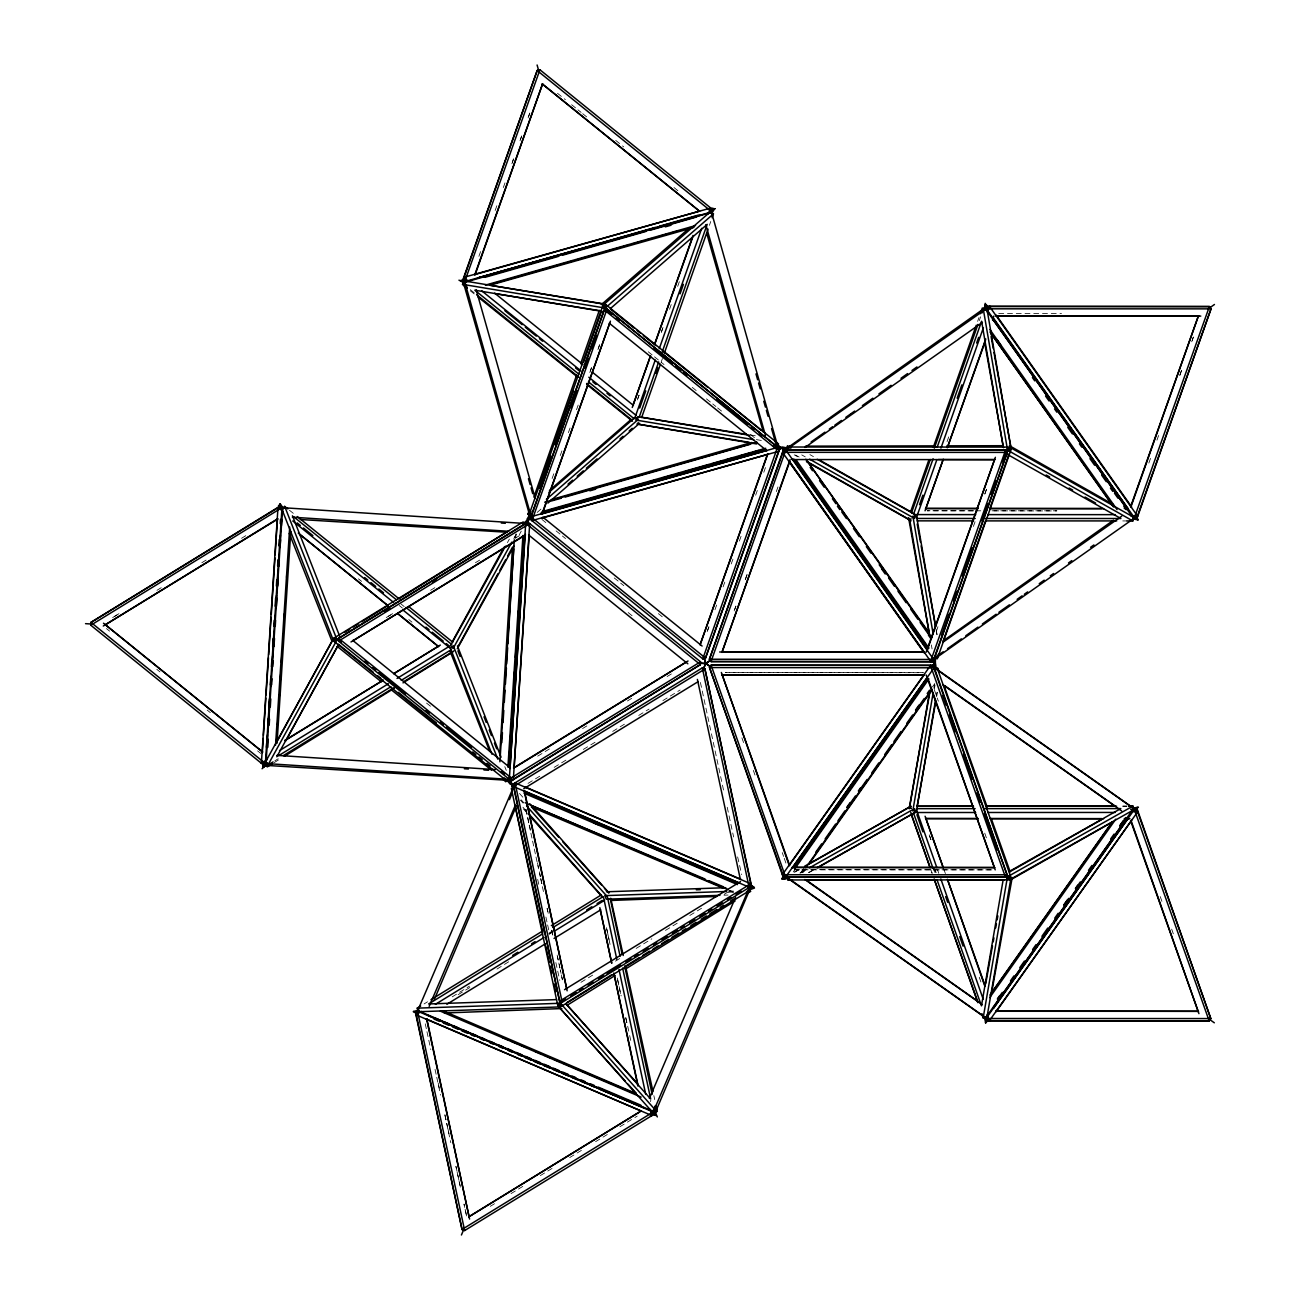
<?xml version="1.0" encoding="UTF-8"?>
<svg xmlns="http://www.w3.org/2000/svg" width="1300" height="1300" viewBox="0 0 1300 1300"><rect width="100%" height="100%" fill="white"/><g stroke="black" fill="none" stroke-linecap="round" stroke-linejoin="round"><path stroke-width="0.75" stroke-dasharray="5 3.75" d="M515.775 537.826L516.035 533.78M933.839 688.171L934.538 684.174M936.244 696.264L936.926 692.266M934.326 689.065L935.041 685.067M936.715 696.28L937.43 692.283M661.326 332.134L663.358 326.398L661.408 332.215M661.082 362.359L662.431 358.556M709.41 225.322L710.742 221.52M708.858 626.925L706.826 632.661L708.874 626.941M745.274 579.442L747.305 573.722M776.311 491.628L778.342 485.891M977.616 321.376L978.965 317.558M979.29 320.596L980.623 316.794M947.034 441.642L949.065 435.923M936.292 631.459L938.324 625.722M973.391 526.451L975.423 520.715M984.864 493.984L986.895 488.264M1148.842 463.109L1150.874 457.372M1156.935 440.196L1158.966 434.46M1179.88 375.277L1181.895 369.558M478.904 256.311L480.935 250.591M495.17 210.486L497.201 204.766M503.311 187.59L505.343 181.854M552.11 478.497L554.158 472.761M560.251 455.585L562.283 449.849M568.392 432.673L570.424 426.952M576.517 409.76L578.549 404.04M669.549 309.319L671.58 303.582M677.674 286.406L679.721 280.67M714.967 609.765L716.999 604.029M723.109 586.852L725.14 581.133M731.234 563.94L733.281 558.22M739.375 541.028L741.406 535.308M755.641 495.219L757.673 489.483M763.783 472.306L765.814 466.586M745.436 579.378L747.467 573.658M984.799 494.016L986.83 488.28M1179.75 375.326L1181.781 369.606M650.325 1101.571L650.845 1100.336M519.317 534.722L521.251 531.18M507.406 542.636L509.372 539.094M513.809 538.541L515.759 534.999M514.378 537.859L516.327 534.316M793.276 871.861L795.6 868.562M801.158 871.91L803.481 868.611M801.775 871.975L804.115 868.66M932.441 686.904L934.781 683.605M802.23 872.69L804.57 869.391M802.864 872.739L805.204 869.44M537.176 512.411L541.759 508.414M548.795 934.034L552.224 931.905M452.221 996.856L469.446 986.164M496.99 969.053L509.048 961.561M274.154 762.629L281.027 758.371M156.975 590.314L163.881 586.056M201.841 562.705L208.748 558.464M241.54 538.298L248.446 534.04M430.576 590.298L437.483 586.056M475.442 562.705L482.349 558.464M515.141 538.281L522.048 534.04M537.696 756.161L549.77 748.735M582.562 728.553L589.469 724.311M627.429 700.96L634.335 696.719M667.128 676.553L674.034 672.295M424.109 1003.909L427.538 1001.796M549.331 934.245L552.793 932.116M274.804 760.841L278.233 758.729M528.028 783.396L540.134 775.97M554.174 767.358L566.247 759.947M583.326 749.434L595.579 741.926M612.706 731.396L624.812 723.954M638.722 715.423L649.074 709.069M662.886 700.586L680.111 690.008M548.925 933.14L552.273 931.076M458.12 994.663L470.421 987.139M580.938 982.329L593.06 974.886M615.452 961.139L622.44 956.849M636.155 948.415L651.82 938.811M665.486 930.394L677.739 922.886M689.829 915.46L701.935 908.034M724.165 894.351L731.055 890.11M490.279 1206.335L497.218 1202.078M511.046 1193.595L523.153 1186.169M540.329 1175.606L552.533 1168.115M569.66 1157.585L581.913 1150.078M595.546 1141.693L607.831 1134.169M619.921 1126.726L637.211 1116.115M794.82 872.154L800.085 869.164M800.637 873.015L807.674 869.034M809.071 872.592L814.352 869.586M794.121 872.154L799.37 869.212M799.906 873.064L806.894 869.131M800.832 872.69L806.081 869.733M808.372 872.609L813.621 869.651M728.26 892.222L732.306 892.076M729.398 891.215L733.46 891.069M724.019 895.196L728.065 895.05M973.749 510.802L927.079 510.786L977.697 510.851M975.764 510.802L981.858 510.802M991.998 510.802L1056.916 510.819M1122.761 520.926L1126.791 520.942M922.188 672.523L725.416 672.474L923.812 672.701M1122.68 806.179L1126.71 806.179M1122.924 806.146L1126.954 806.146M794.365 869.814L993.167 869.862L794.771 869.635M998.741 313.56L1061.499 313.625M993.883 510.868L1056.64 510.933M750.392 434.98L756.389 435.955M756.389 439.628L762.385 440.619M728.764 890.516L736.222 893.669M729.739 890.354L733.46 891.946M801.759 454.902L805.253 456.869M794.219 454.821L797.712 456.788M809.884 454.61L813.426 456.609M795.616 455.049L799.142 457.048M470.308 289.656L475.02 293.459M470.308 290.794L475.036 294.596M557.472 93.275L565.386 99.678M571.642 104.731L576.371 108.566M577.947 109.834L581.1 112.385M582.725 113.701L587.454 117.536M615.729 140.4L623.707 146.884M673.969 187.525L678.697 191.344M648.212 351.748L652.925 355.566M654.501 356.834L664.024 364.553M692.283 387.4L697.011 391.219M706.452 398.856L711.181 402.691M712.758 403.959L715.894 406.51M717.633 407.924L722.361 411.759M750.539 434.525L755.251 438.344M541.938 519.447L546.666 523.266M556.108 530.904L560.836 534.722M562.413 536.006L565.549 538.558M600.194 566.572L604.906 570.391M614.234 577.915L619.076 581.847M620.653 583.131L623.805 585.666M658.385 613.633L663.163 617.516M628.192 612.576L632.921 616.411M289.412 510.201L294.125 514.004M400.985 603.947L404.186 606.548M399.23 605.491L402.447 608.108M358.442 578.841L361.595 581.376M408.785 619.548L411.97 622.148M426.562 703.089L431.291 706.908M106.438 628.582L109.59 631.134M156.812 669.337L159.965 671.889M207.188 710.092L210.34 712.644M257.579 750.864L260.715 753.399M519.512 793.488L523.559 798.005M520.358 800.117L523.071 803.14M523.477 809.006L526.175 812.029M521.202 799.825L523.884 802.847M522.925 807.219L526.971 811.769M504.79 766.642L506.269 770.413M944.044 869.733L945.392 873.551M934.586 868.725L935.935 872.544M930.767 869.505L932.133 873.307L930.865 869.456M934.684 868.693L936.033 872.495M1160.25 896.61L1162.265 902.346M1171.674 929.11L1173.689 934.846M934.326 689.731L938.356 701.204M984.734 833.138L986.749 838.874M979.258 977.259L981.273 982.995M933.335 868.465L934.667 872.267M741.91 737.88L743.925 743.616M753.334 770.38L755.349 776.116M782.242 852.605L783.575 856.424M784.258 858.341L786.273 864.077M653.851 1095.624L654.712 1099.572M537.68 879.385L538.98 885.316M545.903 917.036L547.202 922.967M547.641 924.95L548.941 930.898M555.864 962.601L559.764 980.444M700.424 682.484L723.824 791.44M727.236 807.284L733.622 837.005M737.636 856.928L741.715 874.64M607.506 932.539L606.239 926.591L610.09 944.417M607.929 934.521L610.058 944.434M617.663 980.119L621.043 995.979M625.706 1017.786L626.974 1023.734M617.337 978.087L621.156 995.914M625.852 1017.705L629.249 1033.549M629.671 1035.531L630.955 1041.479M526.045 809.315L527.312 815.262M527.735 817.245L529.003 823.176M529.425 825.159L530.692 831.106M537.452 862.826L538.736 868.774M540.426 876.704L539.159 870.756L540.264 876.785M540.849 878.686L542.116 884.634M547.186 908.424L548.454 914.371L547.072 908.472M551.834 930.231L552.679 934.196M525.801 809.429L528.775 823.29M529.197 825.273L530.481 831.22M530.904 833.202L532.188 839.134M532.61 841.116L533.878 847.064M534.316 849.046L535.584 854.994M536.006 856.976L538.574 868.855M540.702 878.767L541.97 884.699M542.392 886.681L543.676 892.629M551.769 930.264L553.459 938.194M438.214 1083.144L439.481 1089.091M444.974 1114.864L447.509 1126.759M447.931 1128.741L449.199 1134.689M455.975 1166.409L458.933 1180.286M459.355 1182.269L460.622 1188.216L455.91 1166.441M425.262 1023.815L426.53 1029.746M426.969 1031.729L430.788 1049.555M435.045 1069.364L436.329 1075.311M436.751 1077.294L440.586 1095.12M444.844 1114.929L450.791 1142.668M936.146 629.655L937.219 635.635M931.369 644.946L932.068 648.928M936.292 630.76L936.975 634.741M513.565 159.039L511.534 164.775L513.467 158.941M521.674 136.094L519.642 141.83L521.609 136.045M529.766 113.165L527.751 118.901L529.734 113.133M591.484 367.819L589.452 373.555L591.435 367.77M599.592 344.874L597.561 350.61L599.56 344.858M639.031 395.216L637 400.952L639.048 395.216M735.832 606.174L733.817 611.91L735.93 606.141M1193.368 337.09L1191.352 342.826L1193.335 337.106M118.999 613.665L112.093 617.906L119.015 613.681M392.6 613.649L385.694 617.906L392.649 613.697M930.898 839.572L928.866 833.836L930.865 839.589M938.779 873.291L937.43 869.472L938.827 873.242M558.188 959.969L556.92 954.021L558.155 959.985M559.878 967.899L558.61 961.951L559.845 967.899M562.413 979.778L560.3 969.881L562.396 979.794M466.554 1215.971L464.003 1204.076L466.554 1215.971"/><path stroke-width="1.5" d="M266.484 747.207L266.971 739.148M267.832 725.043L268.206 718.997M268.954 706.908L269.441 698.847M270.319 684.742L270.676 678.697M271.424 666.608L271.798 660.562M272.659 646.457L273.162 638.398M273.894 626.308L274.267 620.262M275.129 606.158L275.632 598.097M276.38 586.008L276.738 579.962M277.615 565.858L277.989 559.812M278.85 545.707L279.224 539.663M280.215 523.543L280.459 519.512M267.816 747.289L268.304 739.229M269.181 725.124L269.539 719.079M270.286 706.989L270.79 698.929M271.651 684.824L272.025 678.779M272.756 666.689L273.13 660.644M273.991 646.539L274.495 638.479M275.243 626.389L275.6 620.344M276.477 606.239L276.965 598.179M277.713 586.089L278.086 580.044M278.947 565.939L279.321 559.894M280.183 545.789L280.556 539.744M281.418 525.639L281.791 519.594M276.559 740.951L277.062 732.875M277.55 724.799L278.184 714.707M278.801 704.616L279.419 694.509M280.166 682.403L280.654 674.326M281.401 662.204L281.889 654.128M282.766 640.006L283.14 633.945M284.001 619.808L284.375 613.762M286.601 577.411L286.845 573.381M499.736 754.731L512.379 548.795M501.816 742.69L502.434 732.599M503.067 722.508L503.799 710.401M504.302 702.325L505.05 690.202M505.424 684.141L506.415 667.989M506.659 663.959L507.65 647.806M507.894 643.776L513.727 548.876M508.983 762.174L509.73 750.084M510.218 742.024L510.835 731.949M511.582 719.859L512.086 711.799M512.817 699.709L513.321 691.649M514.183 677.544L514.556 671.499M515.418 657.394L515.791 651.349M516.783 635.229L517.026 631.199M518.017 615.079L518.261 611.049M263.152 767.341L263.396 763.587L263.12 767.293L266.841 763.783L263.104 767.341M279.841 507.715L280.069 503.913M511.095 779.512L510.868 783.25L511.079 779.464M527.54 523.64L527.784 519.837L531.424 518.814M283.449 508.869L280.069 506.09L90.968 622.408L90.789 625.235L263.526 765.001L266.955 762.889M280.312 506.317L90.968 622.391L263.477 761.946L263.283 764.774L266.727 762.678M528.028 522.242L338.683 638.316L338.504 641.144L511.241 780.926L700.342 664.625L700.521 661.798L527.784 522.015L338.683 638.316L338.504 641.144L527.605 524.842L527.784 522.015M511.192 777.871L510.997 780.699L700.342 664.625L700.521 661.798L511.192 777.871L338.683 638.316M90.968 622.408L90.789 625.219L279.89 508.918L280.069 506.09M261.381 763.23L265.606 763.734L261.381 763.23L277.989 507.374L282.214 507.861M262.308 752.602L263.234 738.481M263.445 735.264L265.85 698.1M266.061 694.964L268.466 657.735M268.678 654.68L271.082 617.37M271.294 614.38L274.95 557.976M275.145 554.791L277.501 518.456M280.215 507.747L280.475 503.977M263.51 767.358L263.754 763.604M265.379 763.49L281.986 507.634M266.662 747.614L267.491 734.695M268.011 726.619L268.661 716.528M269.279 707.314L269.977 696.345M270.627 686.254L271.294 676.163M271.895 667.03L272.594 655.98M273.195 646.88L273.91 635.781M274.511 626.73L275.21 615.599M275.811 606.58L276.526 595.416M277.111 586.446L277.842 575.234M278.428 566.296L279.142 555.051M279.662 546.975L280.459 534.869M280.979 526.793L281.499 518.716M508.462 779.334L265.996 763.539L282.604 507.683L283.936 507.764M275.551 745.144L289.705 527.15M277.03 743.21L290.777 531.278M499.899 761.784L514.312 539.76M507.91 767.163L522.957 535.47M509.259 767.244L524.29 535.551M509.324 779.383L525.704 523.299L529.929 523.786M510.023 768.528L514.166 704.844M514.345 701.903L525.216 534.381M527.93 523.656L528.19 519.886L524.404 523.429M511.469 779.529L511.225 783.266L507.942 779.301M529.701 523.559L513.321 779.642L509.096 779.155M514.117 767.553L529.214 534.641M786.809 450.06L787.345 446.209L791.391 446.192M985.595 304.428L987.773 307.483L985.644 304.444L984.929 309.498L985.693 304.411M984.474 308.474L985.205 303.322M934.635 663.471L935.35 668.606L935.415 658.385M787.247 450.872L787.8 447.021L1009.499 447.086L1133.389 517.075L1132.836 520.942L1126.791 520.942M817.212 459.306L915.07 514.589L914.517 518.456L809.673 459.209M1132.836 520.942L1008.946 450.954L1009.499 447.086M909.415 808.567L929.679 690.934M933.108 693.046L912.795 810.972L916.614 810.209L935.545 700.261M1003.145 879.921L981.451 1005.842L937.024 879.759M933.465 668.996L937.284 668.233L1011.026 877.549L986.992 1017.12L983.174 1017.884L1007.208 878.329L1005.875 874.526M909.139 808.633L929.776 692.949M935.642 702.293L917.101 806.26L973.538 806.227M985.709 983.856L992.485 945.864M993.2 941.866L993.915 937.869M995.702 927.875L996.417 923.877M997.133 919.88L997.847 915.883M991.575 993.2L1012.212 877.516M531.342 516.067L527.898 514.28L529.23 510.477M533.894 497.136L576.599 375.18M580.613 363.74L599.3 310.391M539.484 488.524L550.875 456.007M554.889 444.519L573.641 390.959M583.7 362.261L601.12 312.52M655.688 373.441L657.686 367.721M463.157 279.955L537.176 70.525L539.906 69.761L712.644 209.544L711.295 213.346M475.085 274.852L542.636 83.72L474.841 274.625M712.091 217.717L713.44 213.915L709.979 212.111L602.956 305.24L529.133 514.605L532.594 516.409M530.27 519.317L604.289 309.887L607.019 309.124L779.512 448.663L705.494 658.092L702.764 658.856L530.026 519.074L604.305 309.887L607.019 309.124L779.756 448.906L705.494 658.092L702.764 658.856L776.783 449.442L779.512 448.663M570.846 407.908L576.875 390.78M584.935 367.949L588.299 358.426M591.646 348.92L596.342 335.595M605.069 310.846L606.418 307.044L713.44 213.915M542.197 514.215L609.749 323.082M632.255 407.452L650.488 355.842M654.55 344.37L693.046 235.43M548.974 492.326L635.017 417.462L655.216 360.132M659.262 348.676L701.707 228.296M639.697 408.07L645.742 390.942M680.062 293.849L683.426 284.326M708.321 213.882L709.67 210.08L714.642 208.682L711.945 213.135M711.051 213.119L712.4 209.3M639.129 417.349L658.678 361.936M662.041 352.381L707.184 224.364L610.577 308.425M641.615 417.56L660.416 364.26M664.446 352.852L708.061 229.141M767.601 453.765L700.05 644.898L767.829 453.993M783.803 449.832L1005.615 450.076L1007.24 452.4L932.847 661.781L711.051 661.538L709.41 659.23L783.331 450.027L1005.615 450.076L1007.24 452.4L933.319 661.586L711.035 661.538L709.41 659.23L783.12 451.734M711.035 661.538L784.956 452.335L783.331 450.027M790.091 459.566L721.939 652.405L789.847 461.305M910.553 511.956L928.671 460.493M933.367 447.151L976.284 325.179M980.298 313.755L982.312 308.035L986.131 308.799M911.511 512.834L930.296 459.55M934.326 448.126L977.941 324.399M981.971 312.991L983.304 309.173L987.123 309.952L1011.124 449.41L937.316 658.775L933.498 658.011M913.559 514.231L933.091 458.802M937.121 447.346L981.597 321.23L1003.242 447.054M985.774 310.31L987.106 306.491L1209.39 306.556L1211.031 308.864L1137.11 518.066L1133.064 518.066M919.523 504.709L922.886 495.186M957.158 398.206L961.854 384.881M976.641 343.054L978.656 337.35M987.399 312.618L988.748 308.815L987.106 306.491M935.61 626.762L916.695 516.913L936.91 459.582M940.94 448.11L983.385 327.73M925.048 510.786L943.264 459.241L925.73 508.885M985.774 338.959L947.31 447.785L985.481 340.697M992.517 319.865L993.866 316.046M927.241 650.146L994.711 459.209M941.557 635.164L948.935 614.234M953.631 600.909L956.995 591.386M962.358 576.16L972.416 547.609M981.809 520.959L987.854 503.831M991.201 494.309L995.914 480.984M1002.609 461.955L1007.305 448.63L983.304 309.173M937.316 657.654L938.665 653.835M943.361 640.494L985.595 520.439M989.625 508.999L1009.076 453.733M1131.033 506.61L1198.486 315.689L1130.578 506.789M462.914 279.711L537.176 70.525L539.906 69.761L465.644 278.931L462.914 279.711L466.294 282.49M530.026 519.074L532.756 518.294L607.019 309.124M541.97 513.988L610.415 321.165M632.938 405.535L650.553 355.908M654.631 344.451L692.575 237.543M986.229 310.115L987.577 306.312L1209.39 306.556L1211.015 308.864L1136.639 518.261L1132.609 518.261M926.12 652.226L995.377 457.308M932.847 661.781L931.222 659.474L1005.615 450.076M1136.639 518.261L1134.997 515.954L1209.39 306.556M559.699 1005.111L559.016 1006.752L561.08 1001.845M655.736 1111.467L655.216 1112.703L750.003 888.989L749.499 890.224M509.421 799.63L511.794 794.008M434.2 999.83L516.425 805.773M748.605 889.346L749.141 888.127L653.445 1111.467L417.739 1010.555L418.259 1009.32M512.915 788.434L513.435 787.199L417.739 1010.555M653.445 1111.467L653.965 1110.233M749.466 887.331L513.484 786.549L515.352 782.73M415.919 1014.812L417.788 1010.977L415.919 1014.812L651.918 1115.579M461.419 1235L463.515 1230.092M651.625 1115.725L653.494 1111.89M749.174 887.477L751.043 883.642M429.163 1006.362L515.369 805.188M649.383 1098.451L735.589 897.26M277.404 740.854L331.727 641.599M285.87 740.789L338.406 644.849L276.819 756.779M452.497 641.355L504.043 547.186M458.185 646.376L497.965 573.706M499.899 570.164L505.733 559.536M507.666 555.994L512.525 547.121M525.639 524.924L523.169 521.934L333.808 638.202L265.428 762.076L267.914 765.082L273.081 761.914M267.914 765.082L336.277 641.209L333.808 638.202M505.44 546.195L450.613 645.531L453.099 648.538L511.843 542.1M457.275 648.798L513.923 546.163M710.206 212.469L712.839 208.033M464.441 281.109L462.442 284.456L467.171 288.259M528.222 519.935L530.871 515.499L528.206 519.967L531.83 518.879M467.171 287.121L464.019 284.586L466.017 281.239L605.686 304.476L778.538 443.934L776.555 447.281M464.019 284.586L603.688 307.808L605.686 304.476M526.906 519.415L529.571 514.93M932.002 666.575L934.212 663.488L932.035 660.4M1135.745 810.339L1137.955 807.251L1132.885 808.226M782.925 874.949L709.508 667.55L711.133 665.242L933.416 665.291L1007.061 874.786L1005.42 877.094L783.153 877.045L709.508 667.55L711.149 665.242L932.961 665.486L1007.061 874.786L1005.42 877.094L785.622 876.85M782.34 874.721L930.508 665.486L934.229 667.599L785.606 877.045L782.779 874.526M789.051 865.67L923.959 675.171M783.153 877.045L784.778 874.737L711.133 665.242M792.334 867.977L927.225 677.495M793.878 867.75L927.842 678.129M796.835 864.5L816.628 836.469M818.951 833.17L872.528 757.299M874.851 754L894.644 725.969M896.967 722.67L926.087 681.444M794.95 868.514L928.915 678.892M846.674 807.495L850.167 802.539M858.341 790.969L860.681 787.67M915.541 710.011L919.035 705.055M927.209 693.501L929.549 690.186M815.783 852.134L821.616 843.879M825.11 838.923L835.608 824.054M837.947 820.739L844.935 810.826M847.275 807.528L855.449 795.957M858.943 791.001L867.116 779.431M871.78 772.834L878.784 762.905M884.617 754.65L891.605 744.738M893.945 741.439L900.949 731.51M906.783 723.255L912.616 715M916.11 710.044L924.284 698.474M805.74 867.734L931.791 689.309M808.697 864.484L930.036 692.624M989.82 995.15L1112.378 821.697M991.315 993.509L1112.654 821.665M989.739 997.587L1115.79 819.163M997.36 998.985L999.684 995.686M1063.757 904.995L1067.251 900.055M1075.409 888.501L1077.733 885.202M1119.674 825.858L1123.168 820.901M997.669 998.985L1002.333 992.388M1010.474 980.85L1013.967 975.894M1019.785 967.655L1024.449 961.057M1032.606 949.52L1036.1 944.564M1041.918 936.325L1047.735 928.07M1054.722 918.174L1058.216 913.234M1064.034 904.979L1068.697 898.381M1075.685 888.485L1080.349 881.888M1088.49 870.35L1091.984 865.41M1110.622 839.02L1114.116 834.064M1119.934 825.825L1125.751 817.57M787.962 878.41L786.89 877.63L985.627 1017.884L1133.568 808.486L1132.479 807.706M992.94 1008.004L1126.856 818.35M986.066 1018.501L989.788 1020.63L986.066 1018.501L1134.689 809.071M993.525 1008.426L1127.701 818.951M1133.112 809.071L1137.142 809.071L1210.788 1018.566L1209.163 1020.874L986.895 1020.825L988.52 1018.501L987.188 1014.699M989.333 1020.825L1137.971 811.379M996.06 1011.758L1131.666 820.267M985.985 1016.811L987.334 1020.63L1209.163 1020.874L1210.788 1018.566L1136.704 809.266L1130.642 809.25M709.508 667.55L931.32 667.794L932.961 665.486M932.49 666.608L934.667 663.52M1131.016 811.574L1135.062 811.574L1136.704 809.266M985.514 1022.775L987.708 1019.688L985.514 1022.726L984.831 1017.559M988.163 1019.704L986.001 1022.742L985.254 1017.64M262.08 768.739L265.866 765.18M502.629 779.09L505.781 781.609L508.625 778.944M287.836 508.934L284.7 506.399L281.84 509.048L333.613 641.03L506.382 780.617L509.226 777.952M333.613 641.03L336.473 638.381L284.7 506.399M491.952 754.227L450.434 648.359L453.277 645.71M601.299 304.671L689.942 227.533M549.445 490.49L630.646 419.835M527.898 514.28L530.952 511.615M546.39 499.379L636.951 420.566M568.035 484.152L572.617 480.171M577.2 476.174L583.31 470.86M586.365 468.195L597.074 458.884M619.986 438.945L623.041 436.28M629.168 430.966L632.222 428.301M547.885 503.1L639.616 423.264M1010.653 447.98L1006.314 451.084M787.621 447.736L786.533 448.516L984.766 308.019L983.678 308.799M788.06 448.565L786.988 449.329L985.758 309.173L1133.649 518.619L1132.56 519.399M984.685 309.952L985.758 309.173M934.862 657.654L943.15 651.788M935.951 658.011L934.879 658.775L1133.649 518.619M909.708 519.919L911.154 518.895M811.135 441.935L824.915 432.169M829.319 429.049L832.634 426.709M834.844 425.149L841.458 420.452M845.845 417.332L850.818 413.822M851.37 413.416L854.685 411.076M862.388 405.616L872.869 398.19M878.914 393.9L891.053 385.304M900.981 378.267L907.595 373.588M911.983 370.467L916.955 366.941M943.166 640.916L1113.466 520.227M947.554 648.668L961.366 638.869M965.77 635.749L977.941 627.136M982.345 624L987.318 620.474M987.87 620.084L996.158 614.217M998.904 612.267L1009.417 604.825M1017.136 599.349L1022.109 595.822M1024.319 594.262L1027.634 591.906M1039.236 583.684L1044.209 580.174M1050.27 575.867L1053.585 573.511M1068.486 562.949L1071.801 560.609M1090.586 547.284L1093.901 544.944M930.865 661.586L782.503 452.335L786.256 449.832M1134.656 518.066L986.294 308.815L990.031 306.312M1210.105 307.564L1214.46 304.476M930.394 661.781L934.148 659.279M1134.185 518.261L1137.922 515.759M804.976 447.476L982.377 322.4M942.646 642.444L1121.705 516.197M566.93 1002.56L611.699 974.756M625.479 966.193L639.259 957.645M642.688 955.5L649.577 951.226M653.023 949.081L658.19 945.88M661.635 943.735L668.525 939.461M671.97 937.316L678.86 933.042M682.305 930.898L685.75 928.769M690.901 925.551L696.069 922.35M701.236 919.149L706.404 915.931M709.849 913.803L716.739 909.513M720.184 907.384L723.629 905.239M730.519 900.965L733.964 898.82M567.011 1005.355L615.03 975.536M625.332 969.15L735.101 900.965M747.11 893.506L750.539 891.377L748.962 887.819M344.727 632.385L349.879 629.2M353.308 627.071L358.475 623.886M361.904 621.758L387.676 605.8M399.701 598.358L506.204 532.431M272.431 763.685L267.28 766.886L264.794 763.896M284.456 756.242L394.404 688.204M403 682.874L452.806 652.048M103.285 626.031L277.599 518.83M351 641.956L525.314 534.739M284.976 740.594L383.354 680.095L284.781 740.415M438.587 646.133L393.721 673.725L440.31 645.06M515.434 767.13L686.303 662.041M748.101 886.958L749.645 890.516L560.479 1006.899L418.779 1011.709L417.219 1008.15L420.664 1006.038M430.983 999.684L542.766 930.914M551.363 925.633L601.234 894.952M542.604 933.871L428.659 1003.958L556.497 999.602M552.971 927.485L603.038 896.691M435.386 1004.347L544.164 937.43M554.515 931.06L604.581 900.266M417.219 1008.15L558.919 1003.324L565.793 999.099M570.96 995.914L576.111 992.745M579.556 990.633L583.001 988.52M588.153 985.335L593.32 982.166M598.471 978.998L603.639 975.812M607.067 973.7L620.831 965.234M625.999 962.065L631.15 958.896M634.595 956.767L638.024 954.655M643.191 951.486L648.342 948.318M653.51 945.133L656.955 943.02M662.106 939.851L667.274 936.682M672.425 933.498L677.576 930.329M681.021 928.216L684.466 926.104M689.617 922.919L694.785 919.75M699.936 916.581L705.104 913.396M708.533 911.284L711.977 909.171M717.145 906.002L722.296 902.818M727.464 899.649L730.892 897.536M736.06 894.351L741.211 891.182M105.008 624.975L277.81 519.041M384.475 611.601L389.642 608.433M432.689 582.01L436.134 579.898M352.723 640.9L525.525 534.966M279.516 750.604L388.391 683.735M397.036 678.438L448.89 646.604M263.477 761.946L266.906 759.834M278.541 755.722L390.877 686.741M401.245 680.371L451.36 649.594M283.4 755.56L393.575 687.911M403.91 681.574L453.83 650.91M513.5 767.975L688.025 660.985M512.964 784.16L702.325 667.875L704.925 668.996L751.27 886.194L748.654 885.072L559.601 1001.211L512.964 784.16L515.564 785.265L562.201 1002.316L751.562 886.048L704.925 668.996L702.325 667.875L748.654 885.072M515.564 785.265L704.925 668.996M523.721 788.759L698.262 681.574M653.153 1110.346L653.997 1114.295L464.652 1230.564L462.036 1229.459L415.399 1012.408L419.136 1010.149M415.399 1012.408L417.999 1013.529L421.444 1011.4M512.688 955.386L517.855 952.217M531.619 943.751L535.064 941.639M586.706 909.935L591.874 906.75M597.041 903.581L602.192 900.413M446.891 1004.266L545.399 943.784M554.044 938.47L600.714 909.821M564.525 989.69L740.529 881.579M468.699 1216.881L641.241 1110.899M470.438 1215.825L639.795 1111.825M415.691 1012.261L462.036 1229.459L651.105 1113.32L653.705 1114.441L652.86 1110.493M808.876 864.175L910.78 806.309M817.879 867.587L911.235 814.58M1010.133 871.569L1101.717 819.553M1010.587 879.84L1112.475 821.974M804.602 866.255L911.056 806.26M809.575 867.766L912.681 809.656M817.115 867.685L914.972 812.516L975.682 812.5M1008.962 871.634L1120.811 808.584L985.254 808.633M1004.819 876.021L1008.849 876.005L1132.755 806.179L1133.307 810.03L1009.401 879.873L787.702 879.954L787.15 876.102M653.656 1112.767L657.312 1111.403L656.012 1105.487M749.661 889.801L754.504 888.03M514.995 787.15L511.339 788.483L557.863 1005.778L651.869 1111.516L655.525 1110.184L654.68 1106.235M418.194 1009.954L413.351 1011.758L416.829 1013.155M557.863 1005.778L561.519 1004.445L655.525 1110.184M748.93 888.615L753.773 886.844L750.311 885.365M478.79 277.713L655.46 227.338M659.344 226.216L698.165 215.15M484.981 277.339L558.756 256.295M562.64 255.19L646.116 231.384M650 230.279L696.605 216.986M489.986 284.586L563.908 263.51M567.791 262.405L573.625 260.731M577.525 259.626L600.86 252.964M604.76 251.859L628.095 245.213M631.995 244.091L641.712 241.329M645.596 240.207L651.446 238.55M659.214 236.324L668.947 233.561M672.831 232.44L678.665 230.783M551.233 499.639L751.579 442.504M551.606 500.923L561.324 498.16M565.224 497.039L750.003 444.34M541.45 512.492L566.702 505.31M570.586 504.189L630.76 487.029M634.644 485.924L644.361 483.161M648.229 482.056L654.062 480.382M661.83 478.173L671.531 475.41M675.415 474.305L681.249 472.631M685.133 471.526L708.419 464.88M712.303 463.775L722.02 461.012M725.887 459.907L731.721 458.234M739.489 456.024L749.19 453.261M753.074 452.156L758.908 450.483M711.051 209.674L714.675 208.65M530.676 514.865L531.05 516.149L464.848 282.262L711.523 212.371L711.896 213.655M665.275 226.866L671.092 225.209M485.371 285.123L695.549 225.582M489.629 285.317L693.972 227.403M544.716 502.206L756.844 442.098M589.842 490.815L595.676 489.157M542.327 511.55L765.716 448.256M773.484 446.062L777.367 444.957L777.725 446.241L711.523 212.371M540.751 513.386L766.074 449.556M711.831 211.868L465.075 281.499L463.726 277.387L710.742 208.016M474.451 274.674L699.091 211.299M464.311 279.451L460.704 280.491L465.238 282.912M477.474 277.989L701.35 214.809M532.188 520.861L530.855 516.75L777.855 447.363M540.816 514.264L766.204 450.661M531.928 520.617L778.944 451.23L777.611 447.119M541.905 518.115L768.462 454.171M711.441 209.755L715.049 208.748M778.554 449.118L782.161 448.11L777.579 445.738M934.05 669.012L937.852 668.249L939.217 672.051M782.259 878.979L787.312 877.939M1007.208 878.329L1011.026 877.549M987.318 1017.136L983.499 1017.9L982.15 1014.097M1133.324 808.324L1138.41 807.3M696.329 889.818L700.375 889.655M746.492 891.54L750.539 891.377M611.26 900.461L716.804 896.464M444.438 1013.009L561.86 1008.556M606.401 891.784L725.822 887.705M726.521 891.491L604.76 895.635L606.32 899.194L719.956 895.326M805.529 446.16L934.733 445.868M946.855 445.835L1003.389 445.705M988.748 308.815L1211.015 308.864M995.898 316.046L1200.794 316.095M1004.916 450.938L1008.946 450.954M784.956 452.335L1007.24 452.4M792.106 459.566L994.987 459.615L938.307 459.55M978.201 508.495L925.454 508.479L978.071 508.544M990.373 508.495L1101.945 508.511M1124.273 508.527L1128.319 508.527M915.07 514.589L975.764 514.621M987.903 514.621L1115.384 514.654M916.533 518.456L975.211 518.472M985.335 518.472L1120.892 518.521L1007.321 454.35M917.182 520.861L973.619 520.878M985.709 520.894L1116.716 520.926M721.679 651.999L924.544 652.048M924.609 674.83L721.76 674.781L924.186 675.009M1116.635 806.179L985.627 806.227L1114.831 806.146M1128.725 806.179L1132.755 806.179M916.841 806.309L973.408 806.26M1128.985 806.146L1133.015 806.146L1133.568 809.997M916.451 808.665L975.13 808.649M987.821 812.484L1115.303 812.451M978.234 818.577L925.486 818.561L978.12 818.626M990.405 818.577L1101.977 818.61M1124.289 818.61L1128.351 818.61M791.944 867.506L994.809 867.555L792.366 867.311M784.778 874.737L1007.061 874.786M792.383 880.002L788.336 880.002L787.8 876.151M806.52 879.986L935.821 879.889M947.944 879.889L1004.526 879.84M995.686 1011.27L1198.551 1011.319L996.109 1011.091M988.52 1018.501L1210.788 1018.566M996.336 315.868L1198.779 316.079M990.226 508.544L1103.586 508.674M1130.967 515.938L1134.997 515.954M719.631 651.999L924.105 652.226M709.41 659.23L931.222 659.474M990.259 818.642L1103.635 818.773M1125.914 818.789L1129.96 818.789M335.043 639.714L333.271 639.616L338.585 639.925M266.695 765.424L265.363 765.342L507.878 780.309L506.529 780.244M501.296 523.023L505.343 523.283M300.316 519.496L507.309 532.269M464.36 768.755L468.406 769.015M483.909 769.957L488.637 770.266M523.738 523.38L525.07 523.477L282.604 507.683M265.996 763.539L267.345 763.62M292.386 517.189L508.771 531.294M85.54 623.659L90.87 624M276.933 755.365L495.332 769.6M490.36 285.35L604.012 303.891M495.235 293.637L601.185 310.928M642.444 417.365L746.395 434.33M637.601 424.093L749.271 442.309M602.826 311.496L474.825 290.192L578.939 374.205M749.742 435.321L637.731 416.683L635.733 420.03L753.756 439.66M636.886 424.044L756.6 443.95M1134.315 518.066L1137.679 518.733M1007.305 448.63L1011.124 449.41M782.178 446.973L787.296 448.012M1132.934 518.863L1138.053 519.919M916.695 516.913L912.876 516.133L933.156 633.977M787.41 449.02L782.356 447.996L784.501 451.067M593.84 822.884L599.414 825.24M631.02 838.614L634.741 840.19M640.315 842.546L666.347 853.564M670.069 855.14L675.642 857.513M679.364 859.072L737.003 883.48M531.83 805.691L705.071 879.028M708.793 880.604L723.694 886.909M531.31 806.926L723.174 888.144M501.816 1037.254L507.406 1039.626M511.144 1041.203L516.717 1043.559M520.455 1045.135L526.045 1047.507M535.356 1051.44L540.946 1053.812M544.668 1055.389L550.258 1057.761M553.979 1059.337L559.569 1061.694M563.29 1063.27L568.88 1065.642M572.601 1067.219L578.191 1069.575M581.929 1071.151L635.944 1094.031M434.509 1017.819L440.082 1020.175M443.804 1021.751L449.378 1024.124M453.099 1025.684L458.673 1028.056M462.394 1029.632L467.968 1031.989M471.689 1033.565L477.262 1035.921M480.984 1037.497L484.705 1039.074M490.279 1041.43L494 1043.006M497.705 1044.582L503.295 1046.939M507.016 1048.515L512.59 1050.871M516.311 1052.447L521.885 1054.804M525.606 1056.38L531.18 1058.736M534.901 1060.312L540.475 1062.685M544.196 1064.245L549.77 1066.618M553.491 1068.194L559.065 1070.55M562.786 1072.126L568.36 1074.483M572.081 1076.059L575.803 1077.635M581.376 1079.991L585.097 1081.568M590.671 1083.924L594.392 1085.5M598.114 1087.076L640.867 1105.179M433.989 1019.054L439.562 1021.41M443.284 1022.986L448.858 1025.359M452.579 1026.919L458.152 1029.291M461.874 1030.868L467.448 1033.224M471.169 1034.8L474.89 1036.376M480.464 1038.733L484.185 1040.309M489.759 1042.665L493.48 1044.241M499.054 1046.597L502.775 1048.174M508.349 1050.53L512.07 1052.106M517.644 1054.462L521.365 1056.039M525.086 1057.615L530.66 1059.971M534.381 1061.547L539.955 1063.92M543.676 1065.48L549.25 1067.852M552.971 1069.429L558.545 1071.785M562.266 1073.361L567.84 1075.717M571.561 1077.294L577.135 1079.65M580.856 1081.226L586.43 1083.582M590.151 1085.159L593.872 1086.735M599.446 1089.091L640.347 1106.414M510.949 783.445L514.378 784.908M559.601 1001.211L562.201 1002.316L559.601 1001.211L513.256 784.014M462.036 1229.459L464.652 1230.564L417.999 1013.529M525.346 787.02L741.033 879.369M515.06 782.876L750.75 883.789M514.556 784.566L511.095 783.071L513.175 787.816M523.77 790.692L738.335 882.554M524.566 791.976L737.994 883.35M524.046 793.211L737.474 884.585M525.2 802.783L727.886 889.557M442.715 1010.701L636.09 1093.511M440.326 1011.14L641.144 1097.119M427.781 1015.267L643.484 1107.616M417.495 1011.124L653.201 1112.036M652.762 1113.612L656.207 1115.091M413.53 1011.319L417.007 1012.814M426.205 1018.94L640.77 1110.818M458.965 280.166L463.58 282.555M602.956 305.24L606.418 307.044M635.017 417.462L638.462 419.25M806.439 461.711L911.138 520.861M1009.45 445.705L1113.434 504.628M1046.142 475.02L1049.669 477.019M1069.104 488.036L1072.646 490.035M1085.013 497.055L1095.608 503.051M820.479 460.622L912.373 512.688M787.345 446.209L790.871 448.207M807.966 462.052L910.195 519.984M936.504 669.012L935.399 668.249L1133.844 808.454L1132.739 807.674M788.613 878.459L787.524 877.695L985.952 1017.9L984.864 1017.136M710.19 666.591L705.851 663.536L700.44 663.211L705.721 663.569L704.308 658.418M1010.344 878.166L1011.79 879.19M1133.568 808.486L934.83 668.233L935.903 668.996M944.824 685.734L1115.303 806.195M942.597 684.564L1121.624 810.908M1209.975 1019.72L1214.33 1022.807M1006.233 875.94L1010.604 879.028M806.065 879.954L978.185 1001.569M804.879 879.499L982.248 1004.673M1134.25 809.266L1137.516 811.574M930.508 665.486L933.774 667.794M710.222 666.543L705.884 663.488L704.372 658.401M1009.125 877.939L1010.571 878.962M984.539 1017.12L985.627 1017.884M1010.327 878.215L1011.774 879.255M338.293 644.166L373.084 672.067M377.812 675.87L380.981 678.405M398.385 692.364L436.329 722.8M472.696 751.969L475.865 754.504M479.017 757.039L482.186 759.574M486.931 763.376L490.1 765.911M337.252 646.441L381.355 681.817M390.796 689.39L491.611 770.234M610.317 308.961L633.929 327.957M637.081 330.476L640.234 333.011M643.37 335.546L655.964 345.686M663.845 352.007L707.915 387.465M711.067 390L761.442 430.527M603.688 307.808L611.553 314.161M616.265 317.964L619.401 320.499M653.981 348.384L672.831 363.594M675.967 366.129L680.696 369.931M683.832 372.466L686.969 375.017M716.836 399.1L748.264 424.45M751.4 426.985L754.553 429.52M759.265 433.323L762.401 435.858M481.552 290.68L580.938 370.858M588.835 377.227L636.155 415.415M588.413 381.842L634.156 418.746M476.596 294.726L578.744 377.13M586.592 383.467L632.174 420.241M478.189 297.115L577.363 376.902M586.804 384.507L632.466 421.233M537.176 70.525L709.67 210.08M699.579 211.217L542.149 83.85L698.246 210.161M604.289 309.887L776.783 449.442M609.278 323.213L766.935 450.808M494.666 293.134L583.034 364.65M592.41 372.223L633.409 405.405M465.644 278.931L468.78 281.483M504.904 310.7L522.178 324.691M525.314 327.226L536.299 336.131M539.451 338.666L542.587 341.201M575.559 367.9L578.711 370.435M592.832 381.875L595.985 384.41M606.97 393.315L610.106 395.85M542.864 517.173L702.097 646.035M532.756 518.294L705.494 658.092M527.605 524.842L700.342 664.625M528.613 534.966L687.846 663.812M297.261 516.539L399.344 599.024M408.769 606.629L452.741 642.168M294.027 517.043L396.516 599.852M405.974 607.49L451.701 644.442M279.89 508.918L283.026 511.469M297.164 522.892L300.3 525.444M303.436 527.979L312.861 535.6M364.683 577.541L367.835 580.076M370.971 582.628L375.684 586.43M378.82 588.981L383.533 592.784M425.929 627.104L429.065 629.639M432.218 632.19L443.202 641.079M446.339 643.614L449.491 646.165M292.76 520.975L393.673 602.501M403.13 610.139L450.434 648.359M300.007 534.544L388.18 605.865M397.621 613.503L438.555 646.62L397.556 613.454M298.236 533.081L388.099 605.8M352.755 640.396L510.413 767.975M336.473 638.381L341.169 642.184M364.731 661.212L367.884 663.764M372.58 667.566L375.733 670.101M378.869 672.636L405.567 694.216M425.994 710.71L429.13 713.245M440.115 722.134L443.267 724.669M446.404 727.204L471.526 747.5M501.378 771.615L504.514 774.15M103.464 623.204L262.47 751.855M105.04 624.488L262.697 752.066M531.651 807.04L558.61 837.119M562.656 841.636L601.77 885.267M604.467 888.274L608.514 892.791M530.238 816.546L601.884 896.496M565.874 1003.746L637.536 1083.68M559.26 1007.451L625.332 1081.178M628.03 1084.184L636.122 1093.203M529.766 803.774L609.001 892.889M526.581 805.886L607.36 896.74L620.1 956.231M528.32 813.28L603.704 898.089L616.866 959.562M565.858 1003.616L650.683 1099.02L622.651 968.142M278.493 505.326L280.702 507.959M506.951 780.244L510.299 784.258M280.004 503.913L283.303 507.942M992.94 319.556L1127.263 508.934M1045.574 396.077L1049.084 401.017M1067.771 427.375L1072.435 433.956M1079.455 443.836L1081.779 447.135M1089.953 458.656L1094.632 465.238M1101.636 475.118L1106.316 481.715M1114.49 493.236L1117.984 498.176M1123.834 506.415L1126.174 509.698M997.116 339.869L1000.642 344.825M991.347 334.051L1113.06 505.635M807.755 461.695L929.451 633.279M810.176 467.415L812.516 470.714M819.536 480.61L824.216 487.224M832.406 498.761L835.916 503.718M841.766 511.973L846.446 518.57M853.466 528.466L859.316 536.721M866.336 546.617L871.016 553.215M879.206 564.769L882.716 569.709M888.566 577.964L894.416 586.219M897.926 591.159L906.133 602.712M910.812 609.31L917.833 619.206M920.173 622.505L928.362 634.059M794.706 460.054L876.46 575.315M878.8 578.614L911.511 624.715M913.835 628.014L927.859 647.774M932.506 660.433L934.7 663.52M996.288 315.201L1131.634 506.87M989.56 306.507L1137.451 515.954M1135.826 516.88L1137.971 519.919M993.752 318.516L1127.669 508.17M1032.428 377.569L1034.751 380.868M1054.544 408.899L1056.884 412.197M1110.444 488.069L1112.767 491.368M989.869 329.485L1117.041 509.6M989.966 331.906L1113.629 507.065M805.837 459.241L931.84 637.699M837.428 506.285L839.751 509.584M881.758 569.075L885.251 574.031M928.428 635.164L930.751 638.462M796.217 460.102L928.964 648.115M793.975 459.225L927.891 648.879M792.512 458.721L927.16 649.383M785.785 450.027L933.676 659.474M789.977 462.036L923.877 651.69M788.808 461.224L924.138 652.892M986.131 304.46L988.292 307.548M655.233 1112.182L657.329 1116.928M653.981 1110.753L656.061 1115.465L653.949 1110.753M558.919 1003.324L560.479 1006.899M457.909 650.861L460.151 656.516M484.023 716.788L486.249 722.442M489.239 729.966L491.465 735.621M494.455 743.161L496.698 748.8M504.302 777.839L505.781 781.609M450.157 651.398L489.775 751.481M289.266 533.406L331.776 640.77M457.454 645.97L501.085 757.217M454.025 647.595L497.77 759.135M292.451 515.775L339.901 636.756M1135.062 811.574L1209.163 1020.874M1130.626 820.706L1198.941 1013.642M943.946 685.36L987.204 807.121M991.266 818.545L1010.181 871.812M931.32 667.794L1005.42 877.094M926.217 675.025L995.199 869.862M926.445 820.072L943.361 867.831M985.286 986.261L947.424 879.288L984.913 986.424M911.17 814.336L930.101 867.604L910.764 812.37M977.421 1000.773L934.148 879.011L977.811 1002.674M722.036 674.375L789.669 865.41M942.841 695.646L946.205 705.153M949.553 714.675L955.581 731.803M963.625 754.634L972.351 779.366M977.048 792.691L980.395 802.214M984.425 813.621L997.165 849.778M916.614 810.209L936.812 867.523M940.842 878.979L983.255 999.342M913.461 812.89L932.994 868.286M981.825 1014.081L983.174 1017.884M1131.049 820.528L1198.275 1011.725M927.989 678.665L994.533 867.945M925.096 816.254L943.248 867.88M916.89 814.726L922.903 831.87M945.669 896.626L947.684 902.33M959.725 936.617L963.072 946.14M985.546 1017.006L986.895 1020.825M721.354 672.474L789.246 865.589M463.255 282.149L529.815 515.824L529.441 514.54M604.191 304.428L604.695 306.15M638.121 422.484L638.641 424.255M603.151 305.338L602.664 303.631L603.2 305.305M755.983 373.912L757.656 379.779M758.582 383.012L760.24 388.879M763.766 401.261L765.44 407.111M766.366 410.361L768.024 416.211M771.55 428.594L775.824 443.56M706.729 233.318L763.344 432.12M528.45 478.741L530.124 484.591M531.05 487.825L532.707 493.675M464.848 282.262L465.205 283.546M705.835 224.77L765.472 435.435M537.095 65L538.558 70.135M604.207 304.363L605.67 309.498M476.19 289.835L535.275 498.566M710.499 207.756L711.587 211.624M610.724 898.235L623.236 955.484M625.82 967.33L652.99 1091.675M515.694 808.096L542.864 932.441M545.886 946.27L549.331 962.049M550.192 965.998L551.915 973.895M554.076 983.759L555.799 991.656M697.385 679.396L740.383 879.466M610.269 898.82L622.115 954.135M624.65 965.981L652.145 1094.372M650.26 1109.371L651.105 1113.32M618.995 969.475L645.742 1094.405M599.836 907.644L611.666 963.138M613.795 973.05L637.894 1086.053M600.259 909.626L611.747 963.105M614.299 975L637.715 1083.94M524.42 790.595L566.719 988.829M524.144 790.741L567.125 990.811M560.674 1000.48L561.519 1004.445M426.855 1018.842L469.154 1217.076M426.579 1018.989L469.576 1219.059M991.12 336.635L993.265 348.579M993.98 352.544L1011.091 448.012M984.555 342.014L1003.502 447.688M917.199 523.981L920.416 541.921M921.131 545.919L935.431 625.658M908.554 517.676L929.224 633.019M909.496 518.554L929.727 636.09M1008.849 876.005L1009.401 879.873M914.436 808.665L914.972 812.516M935.415 663.65L936.13 668.753M935.415 657.264L934.7 662.366L935.415 657.28M705.721 663.52L703.625 668.428L705.721 663.569M783.965 875.908L781.788 878.995L783.965 875.891M526.663 520.829L522.909 524.355L526.711 520.796M710.222 660.384L705.851 663.471L710.222 660.384M781.788 448.012L778.164 449.036L781.771 448.045M788.06 878.085L783.023 879.109L788.06 878.085M753.642 887.169L750.181 885.706L753.577 887.185M656.077 1115.416L652.616 1113.954L656.029 1115.432M780.764 447.216L776.181 444.86L780.812 447.249M911.04 808.242L909.577 807.219L911.072 808.242M783.997 451.019L781.82 447.948L784.046 451.035M512.947 788.092L511.55 784.94L512.931 788.06"/></g></svg>
